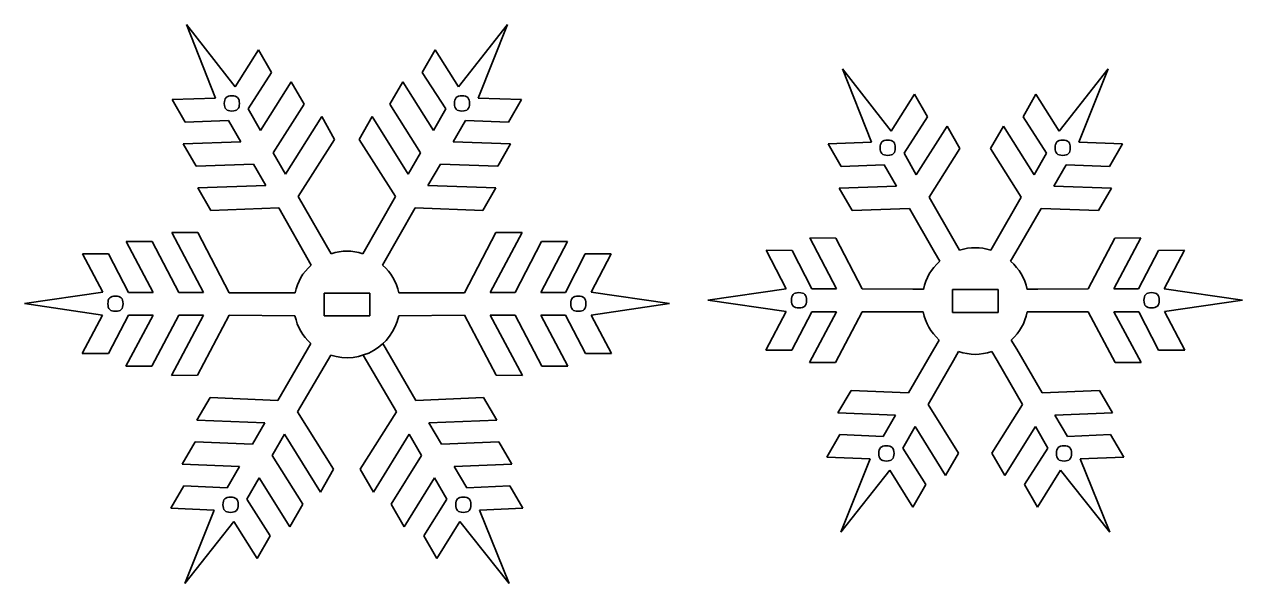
# Model space of a CAD drawing. Header units: centimetres. Extents: x -208 to 206, y -104 to 104.
# Drawn here: x 120.17 to 141.67, y 53.55 to 63.41 of the extents above; entities that cross this region are included whole.
import ezdxf

# ---------------------------------------------------------------- set-up
doc = ezdxf.new("R2010")
doc.units = ezdxf.units.CM
doc.header["$MEASUREMENT"] = 0
doc.layers.add('#Layer 1', color=7, linetype='Continuous')

msp = doc.modelspace()

# ---------------------------------------------------------------- linework, layer by layer
at = {"layer": '#Layer 1', "color": 8, "lineweight": 35}
for points in [[(123.03086, 63.40954), (123.03086, 63.40954), (123.54494, 62.11168), (123.54494, 62.11168)], [(123.03086, 63.40954), (123.03086, 63.40954), (123.89258, 62.31127), (123.89258, 62.31127)], [(128.69358, 63.40954), (128.69358, 63.40954), (127.83185, 62.31127), (127.83185, 62.31127)], [(128.69358, 63.40954), (128.69358, 63.40954), (128.1795, 62.11168), (128.1795, 62.11168)], [(123.89258, 62.31127), (123.89258, 62.31127), (124.3034, 62.9584), (124.3034, 62.9584)], [(124.3034, 62.9584), (124.3034, 62.9584), (124.53233, 62.55946), (124.53233, 62.55946)], [(127.42103, 62.9584), (127.42103, 62.9584), (127.1921, 62.55946), (127.1921, 62.55946)], [(127.83185, 62.31127), (127.83185, 62.31127), (127.42103, 62.9584), (127.42103, 62.9584)], [(124.53233, 62.55946), (124.53233, 62.55946), (124.11927, 61.91815), (124.11927, 61.91815)], [(124.33566, 61.53959), (124.33566, 61.53959), (124.87774, 62.3993), (124.87774, 62.3993)], [(124.87774, 62.3993), (124.87774, 62.3993), (125.10532, 62.0017), (125.10532, 62.0017)], [(126.8467, 62.3993), (126.8467, 62.3993), (126.61911, 62.0017), (126.61911, 62.0017)], [(127.38878, 61.53959), (127.38878, 61.53959), (126.8467, 62.3993), (126.8467, 62.3993)], [(127.1921, 62.55946), (127.1921, 62.55946), (127.60516, 61.91815), (127.60516, 61.91815)], [(123.54494, 62.11168), (123.54494, 62.11168), (122.77908, 62.08301), (122.77908, 62.08301)], [(122.77908, 62.08301), (122.77908, 62.08301), (123.00823, 61.68429), (123.00823, 61.68429)], [(125.10532, 62.0017), (125.10532, 62.0017), (124.56234, 61.14647), (124.56234, 61.14647)], [(126.61911, 62.0017), (126.61911, 62.0017), (127.16209, 61.14647), (127.16209, 61.14647)], [(128.1795, 62.11168), (128.1795, 62.11168), (128.94535, 62.08301), (128.94535, 62.08301)], [(128.94535, 62.08301), (128.94535, 62.08301), (128.7162, 61.68429), (128.7162, 61.68429)], [(123.00823, 61.68429), (123.00823, 61.68429), (123.77028, 61.71789), (123.77028, 61.71789)], [(123.77028, 61.71789), (123.77028, 61.71789), (123.98801, 61.34), (123.98801, 61.34)], [(124.11927, 61.91815), (124.11927, 61.91815), (124.33566, 61.53959), (124.33566, 61.53959)], [(124.77895, 60.76679), (124.77895, 60.76679), (125.41713, 61.78464), (125.41713, 61.78464)], [(125.41713, 61.78464), (125.41713, 61.78464), (125.64583, 61.38256), (125.64583, 61.38256)], [(126.3073, 61.78464), (126.3073, 61.78464), (126.0786, 61.38256), (126.0786, 61.38256)], [(126.94548, 60.76679), (126.94548, 60.76679), (126.3073, 61.78464), (126.3073, 61.78464)], [(127.60516, 61.91815), (127.60516, 61.91815), (127.38878, 61.53959), (127.38878, 61.53959)], [(127.95415, 61.71789), (127.95415, 61.71789), (127.7362, 61.34), (127.7362, 61.34)], [(128.7162, 61.68429), (128.7162, 61.68429), (127.95415, 61.71789), (127.95415, 61.71789)], [(123.98801, 61.34), (123.98801, 61.34), (122.97239, 61.30528), (122.97239, 61.30528)], [(122.97239, 61.30528), (122.97239, 61.30528), (123.2011, 60.90813), (123.2011, 60.90813)], [(125.64583, 61.38256), (125.64583, 61.38256), (125.00452, 60.37367), (125.00452, 60.37367)], [(126.0786, 61.38256), (126.0786, 61.38256), (126.71991, 60.37367), (126.71991, 60.37367)], [(127.7362, 61.34), (127.7362, 61.34), (128.75204, 61.30528), (128.75204, 61.30528)], [(128.75204, 61.30528), (128.75204, 61.30528), (128.52334, 60.90813), (128.52334, 60.90813)], [(124.56234, 61.14647), (124.56234, 61.14647), (124.77895, 60.76679), (124.77895, 60.76679)], [(127.16209, 61.14647), (127.16209, 61.14647), (126.94548, 60.76679), (126.94548, 60.76679)], [(123.2011, 60.90813), (123.2011, 60.90813), (124.21335, 60.94599), (124.21335, 60.94599)], [(124.21335, 60.94599), (124.21335, 60.94599), (124.4322, 60.56765), (124.4322, 60.56765)], [(127.51108, 60.94599), (127.51108, 60.94599), (127.29223, 60.56765), (127.29223, 60.56765)], [(128.52334, 60.90813), (128.52334, 60.90813), (127.51108, 60.94599), (127.51108, 60.94599)], [(124.4322, 60.56765), (124.4322, 60.56765), (123.23134, 60.52957), (123.23134, 60.52957)], [(123.23134, 60.52957), (123.23134, 60.52957), (123.4634, 60.12928), (123.4634, 60.12928)], [(127.29223, 60.56765), (127.29223, 60.56765), (128.4931, 60.52957), (128.4931, 60.52957)], [(128.4931, 60.52957), (128.4931, 60.52957), (128.26103, 60.12928), (128.26103, 60.12928)], [(125.00452, 60.37367), (125.00452, 60.37367), (125.58132, 59.36589), (125.58132, 59.36589)], [(126.71991, 60.37367), (126.71991, 60.37367), (126.14311, 59.36589), (126.14311, 59.36589)], [(123.4634, 60.12928), (123.4634, 60.12928), (124.65799, 60.17476), (124.65799, 60.17476)], [(124.65799, 60.17476), (124.65799, 60.17476), (125.2321, 59.16586), (125.2321, 59.16586)], [(127.06622, 60.17476), (127.06622, 60.17476), (126.4921, 59.16586), (126.4921, 59.16586)], [(128.26103, 60.12928), (128.26103, 60.12928), (127.06622, 60.17476), (127.06622, 60.17476)], [(121.9682, 59.5825), (121.9682, 59.5825), (122.42628, 59.58093), (122.42628, 59.58093)], [(122.44174, 58.68336), (122.44174, 58.68336), (121.9682, 59.5825), (121.9682, 59.5825)], [(122.42628, 59.58093), (122.42628, 59.58093), (122.89556, 58.68314), (122.89556, 58.68314)], [(122.77012, 59.74244), (122.77012, 59.74244), (123.2329, 59.73952), (123.2329, 59.73952)], [(123.33258, 58.6809), (123.33258, 58.6809), (122.77012, 59.74244), (122.77012, 59.74244)], [(123.2329, 59.73952), (123.2329, 59.73952), (123.78596, 58.67956), (123.78596, 58.67956)], [(128.49153, 59.73952), (128.49153, 59.73952), (127.93847, 58.67956), (127.93847, 58.67956)], [(128.39185, 58.6809), (128.39185, 58.6809), (128.95431, 59.74244), (128.95431, 59.74244)], [(128.95431, 59.74244), (128.95431, 59.74244), (128.49153, 59.73952), (128.49153, 59.73952)], [(129.29815, 59.58093), (129.29815, 59.58093), (128.82887, 58.68314), (128.82887, 58.68314)], [(129.2827, 58.68336), (129.2827, 58.68336), (129.75623, 59.5825), (129.75623, 59.5825)], [(129.75623, 59.5825), (129.75623, 59.5825), (129.29815, 59.58093), (129.29815, 59.58093)], [(121.19697, 59.36477), (121.19697, 59.36477), (121.65662, 59.36365), (121.65662, 59.36365)], [(121.55178, 58.6856), (121.55178, 58.6856), (121.19697, 59.36477), (121.19697, 59.36477)], [(121.65662, 59.36365), (121.65662, 59.36365), (122.00561, 58.68516), (122.00561, 58.68516)], [(126.14311, 59.36589), (125.94846, 59.42704), (125.77598, 59.42704), (125.58132, 59.36589)], [(130.06782, 59.36365), (130.06782, 59.36365), (129.71882, 58.68516), (129.71882, 58.68516)], [(130.52746, 59.36477), (130.52746, 59.36477), (130.06782, 59.36365), (130.06782, 59.36365)], [(130.17265, 58.6856), (130.17265, 58.6856), (130.52746, 59.36477), (130.52746, 59.36477)], [(125.2321, 59.16586), (125.07934, 59.0272), (124.99198, 58.8769), (124.94695, 58.67552)], [(126.77748, 58.67552), (126.73246, 58.8769), (126.6451, 59.0272), (126.4921, 59.16586)], [(120.1697, 58.48826), (120.1697, 58.48826), (121.55178, 58.6856), (121.55178, 58.6856)], [(120.1697, 58.48826), (120.1697, 58.48826), (121.55089, 58.28464), (121.55089, 58.28464)], [(122.00561, 58.68516), (122.00561, 58.68516), (122.44174, 58.68336), (122.44174, 58.68336)], [(122.89556, 58.68314), (122.89556, 58.68314), (123.33258, 58.6809), (123.33258, 58.6809)], [(123.78596, 58.67956), (123.78596, 58.67956), (124.94695, 58.67552), (124.94695, 58.67552)], [(126.13012, 58.67216), (126.13012, 58.67216), (125.46036, 58.67216), (125.46036, 58.67216)], [(125.46036, 58.67216), (125.46036, 58.67216), (125.46036, 58.27031), (125.46036, 58.27031)], [(126.26407, 58.67216), (126.26407, 58.67216), (125.59431, 58.67216), (125.59431, 58.67216)], [(126.26407, 58.27031), (126.26407, 58.27031), (126.26407, 58.67216), (126.26407, 58.67216)], [(127.93847, 58.67956), (127.93847, 58.67956), (126.77748, 58.67552), (126.77748, 58.67552)], [(128.82887, 58.68314), (128.82887, 58.68314), (128.39185, 58.6809), (128.39185, 58.6809)], [(129.71882, 58.68516), (129.71882, 58.68516), (129.2827, 58.68336), (129.2827, 58.68336)], [(131.55473, 58.48826), (131.55473, 58.48826), (130.17265, 58.6856), (130.17265, 58.6856)], [(131.55473, 58.48826), (131.55473, 58.48826), (130.17354, 58.28464), (130.17354, 58.28464)], [(121.55089, 58.28464), (121.55089, 58.28464), (121.19271, 57.60704), (121.19271, 57.60704)], [(121.65258, 57.60615), (121.65258, 57.60615), (122.00471, 58.28285), (122.00471, 58.28285)], [(122.44084, 58.28263), (122.44084, 58.28263), (121.96305, 57.38573), (121.96305, 57.38573)], [(122.00471, 58.28285), (122.00471, 58.28285), (122.44084, 58.28263), (122.44084, 58.28263)], [(122.42113, 57.38506), (122.42113, 57.38506), (122.89466, 58.28084), (122.89466, 58.28084)], [(123.33169, 58.28084), (123.33169, 58.28084), (122.7643, 57.22199), (122.7643, 57.22199)], [(122.89466, 58.28084), (122.89466, 58.28084), (123.33169, 58.28084), (123.33169, 58.28084)], [(123.22686, 57.22266), (123.22686, 57.22266), (123.78484, 58.28016), (123.78484, 58.28016)], [(123.78484, 58.28016), (123.78484, 58.28016), (124.94561, 58.273), (124.94561, 58.273)], [(124.94561, 58.273), (124.98929, 58.07117), (125.07575, 57.92042), (125.22785, 57.78064)], [(125.46036, 58.27031), (125.46036, 58.27031), (126.26407, 58.27031), (126.26407, 58.27031)], [(125.57572, 57.57837), (126.10302, 57.40903), (126.66145, 57.73159), (126.77882, 58.273)], [(127.93937, 58.28016), (127.93937, 58.28016), (126.77882, 58.273), (126.77882, 58.273)], [(128.49758, 57.22266), (128.49758, 57.22266), (127.93937, 58.28016), (127.93937, 58.28016)], [(128.39252, 58.28084), (128.39252, 58.28084), (128.96014, 57.22199), (128.96014, 57.22199)], [(128.82977, 58.28084), (128.82977, 58.28084), (128.39252, 58.28084), (128.39252, 58.28084)], [(129.3033, 57.38506), (129.3033, 57.38506), (128.82977, 58.28084), (128.82977, 58.28084)], [(129.71972, 58.28285), (129.71972, 58.28285), (129.28359, 58.28263), (129.28359, 58.28263)], [(129.28359, 58.28263), (129.28359, 58.28263), (129.76138, 57.38573), (129.76138, 57.38573)], [(130.07185, 57.60615), (130.07185, 57.60615), (129.71972, 58.28285), (129.71972, 58.28285)], [(130.17354, 58.28464), (130.17354, 58.28464), (130.53172, 57.60704), (130.53172, 57.60704)], [(124.64366, 56.77735), (124.64366, 56.77735), (125.22785, 57.78064), (125.22785, 57.78064)], [(127.08078, 56.77735), (127.08078, 56.77735), (126.49658, 57.78064), (126.49658, 57.78064)], [(121.19271, 57.60704), (121.19271, 57.60704), (121.65258, 57.60615), (121.65258, 57.60615)], [(124.98906, 56.57664), (124.98906, 56.57664), (125.57572, 57.57837), (125.57572, 57.57837)], [(126.73537, 56.57664), (126.73537, 56.57664), (126.14871, 57.57837), (126.14871, 57.57837)], [(130.53172, 57.60704), (130.53172, 57.60704), (130.07185, 57.60615), (130.07185, 57.60615)], [(121.96305, 57.38573), (121.96305, 57.38573), (122.42113, 57.38506), (122.42113, 57.38506)], [(122.7643, 57.22199), (122.7643, 57.22199), (123.22686, 57.22266), (123.22686, 57.22266)], [(128.96014, 57.22199), (128.96014, 57.22199), (128.49758, 57.22266), (128.49758, 57.22266)], [(129.76138, 57.38573), (129.76138, 57.38573), (129.3033, 57.38506), (129.3033, 57.38506)], [(123.21521, 56.42903), (123.21521, 56.42903), (123.44906, 56.82842), (123.44906, 56.82842)], [(123.44906, 56.82842), (123.44906, 56.82842), (124.64366, 56.77735), (124.64366, 56.77735)], [(128.27537, 56.82842), (128.27537, 56.82842), (127.08078, 56.77735), (127.08078, 56.77735)], [(128.509, 56.42903), (128.509, 56.42903), (128.27537, 56.82842), (128.27537, 56.82842)], [(125.6259, 55.56484), (125.6259, 55.56484), (124.98906, 56.57664), (124.98906, 56.57664)], [(126.09854, 55.56484), (126.09854, 55.56484), (126.73537, 56.57664), (126.73537, 56.57664)], [(124.41585, 56.38557), (124.41585, 56.38557), (123.21521, 56.42903), (123.21521, 56.42903)], [(124.19543, 56.00791), (124.19543, 56.00791), (124.41585, 56.38557), (124.41585, 56.38557)], [(127.30858, 56.38557), (127.30858, 56.38557), (128.509, 56.42903), (128.509, 56.42903)], [(127.529, 56.00791), (127.529, 56.00791), (127.30858, 56.38557), (127.30858, 56.38557)], [(124.54353, 55.80586), (124.54353, 55.80586), (124.7617, 56.18464), (124.7617, 56.18464)], [(124.7617, 56.18464), (124.7617, 56.18464), (125.39518, 55.16365), (125.39518, 55.16365)], [(126.96273, 56.18464), (126.96273, 56.18464), (126.32926, 55.16365), (126.32926, 55.16365)], [(127.1809, 55.80586), (127.1809, 55.80586), (126.96273, 56.18464), (126.96273, 56.18464)], [(122.95268, 55.65444), (122.95268, 55.65444), (123.18318, 56.05047), (123.18318, 56.05047)], [(123.18318, 56.05047), (123.18318, 56.05047), (124.19543, 56.00791), (124.19543, 56.00791)], [(128.54126, 56.05047), (128.54126, 56.05047), (127.529, 56.00791), (127.529, 56.00791)], [(128.77175, 55.65444), (128.77175, 55.65444), (128.54126, 56.05047), (128.54126, 56.05047)], [(125.08225, 54.94816), (125.08225, 54.94816), (124.54353, 55.80586), (124.54353, 55.80586)], [(126.64218, 54.94816), (126.64218, 54.94816), (127.1809, 55.80586), (127.1809, 55.80586)], [(123.9683, 55.61501), (123.9683, 55.61501), (122.95268, 55.65444), (122.95268, 55.65444)], [(123.74855, 55.23824), (123.74855, 55.23824), (123.9683, 55.61501), (123.9683, 55.61501)], [(125.39518, 55.16365), (125.39518, 55.16365), (125.6259, 55.56484), (125.6259, 55.56484)], [(126.32926, 55.16365), (126.32926, 55.16365), (126.09854, 55.56484), (126.09854, 55.56484)], [(127.75614, 55.61501), (127.75614, 55.61501), (128.77175, 55.65444), (128.77175, 55.65444)], [(127.97588, 55.23824), (127.97588, 55.23824), (127.75614, 55.61501), (127.75614, 55.61501)], [(122.75578, 54.87783), (122.75578, 54.87783), (122.98673, 55.2752), (122.98673, 55.2752)], [(122.98673, 55.2752), (122.98673, 55.2752), (123.74855, 55.23824), (123.74855, 55.23824)], [(124.09665, 55.03642), (124.09665, 55.03642), (124.31482, 55.41386), (124.31482, 55.41386)], [(124.31482, 55.41386), (124.31482, 55.41386), (124.85265, 54.55168), (124.85265, 54.55168)], [(127.40961, 55.41386), (127.40961, 55.41386), (126.87178, 54.55168), (126.87178, 54.55168)], [(127.62778, 55.03642), (127.62778, 55.03642), (127.40961, 55.41386), (127.40961, 55.41386)], [(128.7377, 55.2752), (128.7377, 55.2752), (127.97588, 55.23824), (127.97588, 55.23824)], [(128.96865, 54.87783), (128.96865, 54.87783), (128.7377, 55.2752), (128.7377, 55.2752)], [(123.52142, 54.84535), (123.52142, 54.84535), (122.75578, 54.87783), (122.75578, 54.87783)], [(123.00106, 53.54996), (123.00106, 53.54996), (123.52142, 54.84535), (123.52142, 54.84535)], [(124.50657, 54.39309), (124.50657, 54.39309), (124.09665, 55.03642), (124.09665, 55.03642)], [(124.85265, 54.55168), (124.85265, 54.55168), (125.08225, 54.94816), (125.08225, 54.94816)], [(126.87178, 54.55168), (126.87178, 54.55168), (126.64218, 54.94816), (126.64218, 54.94816)], [(127.21786, 54.39309), (127.21786, 54.39309), (127.62778, 55.03642), (127.62778, 55.03642)], [(128.20279, 54.84535), (128.20279, 54.84535), (128.96865, 54.87783), (128.96865, 54.87783)], [(128.72314, 53.54996), (128.72314, 53.54996), (128.20279, 54.84535), (128.20279, 54.84535)], [(123.00106, 53.54996), (123.00106, 53.54996), (123.86794, 54.6442), (123.86794, 54.6442)], [(123.86794, 54.6442), (123.86794, 54.6442), (124.27585, 53.99527), (124.27585, 53.99527)], [(127.85626, 54.6442), (127.85626, 54.6442), (127.44858, 53.99527), (127.44858, 53.99527)], [(128.72314, 53.54996), (128.72314, 53.54996), (127.85626, 54.6442), (127.85626, 54.6442)], [(124.27585, 53.99527), (124.27585, 53.99527), (124.50657, 54.39309), (124.50657, 54.39309)], [(127.44858, 53.99527), (127.44858, 53.99527), (127.21786, 54.39309), (127.21786, 54.39309)]]:
    msp.add_open_spline(points, degree=3, dxfattribs=at)
at = {"layer": '#Layer 1', "color": 91, "lineweight": 35}
for points in [[(134.60606, 62.628), (134.60606, 62.628), (135.12036, 61.33015), (135.12036, 61.33015)], [(134.60606, 62.628), (134.60606, 62.628), (135.46801, 61.52973), (135.46801, 61.52973)], [(139.29572, 62.628), (139.29572, 62.628), (138.43399, 61.52973), (138.43399, 61.52973)], [(139.29572, 62.628), (139.29572, 62.628), (138.78164, 61.33015), (138.78164, 61.33015)], [(135.46801, 61.52973), (135.46801, 61.52973), (135.87882, 62.17664), (135.87882, 62.17664)], [(135.87882, 62.17664), (135.87882, 62.17664), (136.10753, 61.77792), (136.10753, 61.77792)], [(138.02318, 62.17664), (138.02318, 62.17664), (137.79447, 61.77792), (137.79447, 61.77792)], [(138.43399, 61.52973), (138.43399, 61.52973), (138.02318, 62.17664), (138.02318, 62.17664)], [(136.10753, 61.77792), (136.10753, 61.77792), (135.6947, 61.13661), (135.6947, 61.13661)], [(137.79447, 61.77792), (137.79447, 61.77792), (138.2073, 61.13661), (138.2073, 61.13661)], [(135.91108, 60.75805), (135.91108, 60.75805), (136.45294, 61.61776), (136.45294, 61.61776)], [(136.45294, 61.61776), (136.45294, 61.61776), (136.68074, 61.22016), (136.68074, 61.22016)], [(137.44906, 61.61776), (137.44906, 61.61776), (137.22126, 61.22016), (137.22126, 61.22016)], [(137.99092, 60.75805), (137.99092, 60.75805), (137.44906, 61.61776), (137.44906, 61.61776)], [(135.12036, 61.33015), (135.12036, 61.33015), (134.3545, 61.30148), (134.3545, 61.30148)], [(134.3545, 61.30148), (134.3545, 61.30148), (134.58343, 60.90276), (134.58343, 60.90276)], [(138.78164, 61.33015), (138.78164, 61.33015), (139.5475, 61.30148), (139.5475, 61.30148)], [(139.5475, 61.30148), (139.5475, 61.30148), (139.31857, 60.90276), (139.31857, 60.90276)], [(135.6947, 61.13661), (135.6947, 61.13661), (135.91108, 60.75805), (135.91108, 60.75805)], [(136.68074, 61.22016), (136.68074, 61.22016), (136.13777, 60.36493), (136.13777, 60.36493)], [(137.22126, 61.22016), (137.22126, 61.22016), (137.76423, 60.36493), (137.76423, 60.36493)], [(138.2073, 61.13661), (138.2073, 61.13661), (137.99092, 60.75805), (137.99092, 60.75805)], [(134.58343, 60.90276), (134.58343, 60.90276), (135.3457, 60.93613), (135.3457, 60.93613)], [(135.3457, 60.93613), (135.3457, 60.93613), (135.56343, 60.55847), (135.56343, 60.55847)], [(138.5563, 60.93613), (138.5563, 60.93613), (138.33834, 60.55847), (138.33834, 60.55847)], [(139.31857, 60.90276), (139.31857, 60.90276), (138.5563, 60.93613), (138.5563, 60.93613)], [(135.56343, 60.55847), (135.56343, 60.55847), (134.54782, 60.52375), (134.54782, 60.52375)], [(134.54782, 60.52375), (134.54782, 60.52375), (134.77652, 60.1266), (134.77652, 60.1266)], [(138.33834, 60.55847), (138.33834, 60.55847), (139.35418, 60.52375), (139.35418, 60.52375)], [(139.35418, 60.52375), (139.35418, 60.52375), (139.12548, 60.1266), (139.12548, 60.1266)], [(136.13777, 60.36493), (136.13777, 60.36493), (136.57994, 59.59191), (136.57994, 59.59191)], [(137.76423, 60.36493), (137.76423, 60.36493), (137.32206, 59.59191), (137.32206, 59.59191)], [(134.77652, 60.1266), (134.77652, 60.1266), (135.78878, 60.16445), (135.78878, 60.16445)], [(135.78878, 60.16445), (135.78878, 60.16445), (136.23342, 59.393), (136.23342, 59.393)], [(138.11322, 60.16445), (138.11322, 60.16445), (137.66858, 59.393), (137.66858, 59.393)], [(139.12548, 60.1266), (139.12548, 60.1266), (138.11322, 60.16445), (138.11322, 60.16445)], [(134.03015, 59.64388), (134.03015, 59.64388), (134.48823, 59.64231), (134.48823, 59.64231)], [(134.50369, 58.74474), (134.50369, 58.74474), (134.03015, 59.64388), (134.03015, 59.64388)], [(134.48823, 59.64231), (134.48823, 59.64231), (134.95751, 58.74452), (134.95751, 58.74452)], [(136.57994, 59.59191), (136.57994, 59.59191), (136.67358, 59.42839), (136.67358, 59.42839)], [(137.32206, 59.59191), (137.32206, 59.59191), (137.22842, 59.42839), (137.22842, 59.42839)], [(139.41354, 59.64231), (139.41354, 59.64231), (138.94449, 58.74452), (138.94449, 58.74452)], [(139.39831, 58.74474), (139.39831, 58.74474), (139.87185, 59.64388), (139.87185, 59.64388)], [(139.87185, 59.64388), (139.87185, 59.64388), (139.41354, 59.64231), (139.41354, 59.64231)], [(133.25892, 59.42615), (133.25892, 59.42615), (133.71857, 59.4248), (133.71857, 59.4248)], [(133.61396, 58.74676), (133.61396, 58.74676), (133.25892, 59.42615), (133.25892, 59.42615)], [(133.71857, 59.4248), (133.71857, 59.4248), (134.06778, 58.74653), (134.06778, 58.74653)], [(136.23342, 59.393), (136.23342, 59.393), (136.32638, 59.23216), (136.32638, 59.23216)], [(137.22842, 59.42839), (137.03623, 59.48775), (136.86577, 59.48775), (136.67358, 59.42839)], [(137.66858, 59.393), (137.66858, 59.393), (137.57562, 59.23216), (137.57562, 59.23216)], [(140.18321, 59.4248), (140.18321, 59.4248), (139.83422, 58.74653), (139.83422, 58.74653)], [(140.64308, 59.42615), (140.64308, 59.42615), (140.18321, 59.4248), (140.18321, 59.4248)], [(140.28804, 58.74676), (140.28804, 58.74676), (140.64308, 59.42615), (140.64308, 59.42615)], [(136.32638, 59.23216), (136.17025, 59.09261), (136.08132, 58.94119), (136.03562, 58.73668)], [(137.86638, 58.73668), (137.82068, 58.94119), (137.73175, 59.09261), (137.57562, 59.23216)], [(132.23166, 58.54964), (132.23166, 58.54964), (133.61396, 58.74676), (133.61396, 58.74676)], [(134.06778, 58.74653), (134.06778, 58.74653), (134.50369, 58.74474), (134.50369, 58.74474)], [(134.95751, 58.74452), (134.95751, 58.74452), (135.84791, 58.74071), (135.84791, 58.74071)], [(135.84791, 58.74071), (135.84791, 58.74071), (136.03652, 58.74026), (136.03652, 58.74026)], [(137.21902, 58.73354), (137.21902, 58.73354), (136.54903, 58.73354), (136.54903, 58.73354)], [(136.54903, 58.73354), (136.54903, 58.73354), (136.54903, 58.33168), (136.54903, 58.33168)], [(137.35297, 58.73354), (137.35297, 58.73354), (136.68298, 58.73354), (136.68298, 58.73354)], [(137.35297, 58.33168), (137.35297, 58.33168), (137.35297, 58.73354), (137.35297, 58.73354)], [(138.05409, 58.74071), (138.05409, 58.74071), (137.86548, 58.74026), (137.86548, 58.74026)], [(138.94449, 58.74452), (138.94449, 58.74452), (138.05409, 58.74071), (138.05409, 58.74071)], [(139.83422, 58.74653), (139.83422, 58.74653), (139.39831, 58.74474), (139.39831, 58.74474)], [(141.67012, 58.54964), (141.67012, 58.54964), (140.28804, 58.74676), (140.28804, 58.74676)], [(132.23166, 58.54964), (132.23166, 58.54964), (133.61284, 58.34602), (133.61284, 58.34602)], [(141.67012, 58.54964), (141.67012, 58.54964), (140.28916, 58.34602), (140.28916, 58.34602)], [(133.61284, 58.34602), (133.61284, 58.34602), (133.25489, 57.66842), (133.25489, 57.66842)], [(133.71454, 57.66752), (133.71454, 57.66752), (134.06666, 58.34423), (134.06666, 58.34423)], [(134.50279, 58.34378), (134.50279, 58.34378), (134.025, 57.44688), (134.025, 57.44688)], [(134.06666, 58.34423), (134.06666, 58.34423), (134.50279, 58.34378), (134.50279, 58.34378)], [(134.48308, 57.44644), (134.48308, 57.44644), (134.95662, 58.34199), (134.95662, 58.34199)], [(134.95662, 58.34199), (134.95662, 58.34199), (135.84702, 58.34154), (135.84702, 58.34154)], [(135.84702, 58.34154), (135.84702, 58.34154), (136.03294, 58.34154), (136.03294, 58.34154)], [(136.03294, 58.34154), (136.07527, 58.1377), (136.16129, 57.9856), (136.31406, 57.84448)], [(136.54903, 58.33168), (136.54903, 58.33168), (137.35297, 58.33168), (137.35297, 58.33168)], [(137.58794, 57.84448), (137.74071, 57.9856), (137.82673, 58.1377), (137.86906, 58.34154)], [(138.05498, 58.34154), (138.05498, 58.34154), (137.86906, 58.34154), (137.86906, 58.34154)], [(138.94538, 58.34199), (138.94538, 58.34199), (138.05498, 58.34154), (138.05498, 58.34154)], [(139.41892, 57.44644), (139.41892, 57.44644), (138.94538, 58.34199), (138.94538, 58.34199)], [(139.83534, 58.34423), (139.83534, 58.34423), (139.39921, 58.34378), (139.39921, 58.34378)], [(139.39921, 58.34378), (139.39921, 58.34378), (139.877, 57.44688), (139.877, 57.44688)], [(140.18746, 57.66752), (140.18746, 57.66752), (139.83534, 58.34423), (139.83534, 58.34423)], [(140.28916, 58.34602), (140.28916, 58.34602), (140.64711, 57.66842), (140.64711, 57.66842)], [(136.21908, 57.68141), (136.21908, 57.68141), (136.31406, 57.84448), (136.31406, 57.84448)], [(137.68292, 57.68141), (137.68292, 57.68141), (137.58794, 57.84448), (137.58794, 57.84448)], [(133.25489, 57.66842), (133.25489, 57.66842), (133.71454, 57.66752), (133.71454, 57.66752)], [(135.77086, 56.9122), (135.77086, 56.9122), (136.21908, 57.68141), (136.21908, 57.68141)], [(136.56449, 57.48093), (136.56449, 57.48093), (136.65745, 57.64199), (136.65745, 57.64199)], [(136.65745, 57.64199), (136.86151, 57.57479), (137.04049, 57.57479), (137.24455, 57.64199)], [(137.33751, 57.48093), (137.33751, 57.48093), (137.24455, 57.64199), (137.24455, 57.64199)], [(138.13114, 56.9122), (138.13114, 56.9122), (137.68292, 57.68141), (137.68292, 57.68141)], [(140.64711, 57.66842), (140.64711, 57.66842), (140.18746, 57.66752), (140.18746, 57.66752)], [(134.025, 57.44688), (134.025, 57.44688), (134.48308, 57.44644), (134.48308, 57.44644)], [(136.11873, 56.71015), (136.11873, 56.71015), (136.56449, 57.48093), (136.56449, 57.48093)], [(137.78305, 56.71015), (137.78305, 56.71015), (137.33751, 57.48093), (137.33751, 57.48093)], [(139.877, 57.44688), (139.877, 57.44688), (139.41892, 57.44644), (139.41892, 57.44644)], [(134.5281, 56.55872), (134.5281, 56.55872), (134.7586, 56.95476), (134.7586, 56.95476)], [(134.7586, 56.95476), (134.7586, 56.95476), (135.77086, 56.9122), (135.77086, 56.9122)], [(139.1434, 56.95476), (139.1434, 56.95476), (138.13114, 56.9122), (138.13114, 56.9122)], [(139.3739, 56.55872), (139.3739, 56.55872), (139.1434, 56.95476), (139.1434, 56.95476)], [(135.54372, 56.5193), (135.54372, 56.5193), (134.5281, 56.55872), (134.5281, 56.55872)], [(136.65767, 55.85223), (136.65767, 55.85223), (136.11873, 56.71015), (136.11873, 56.71015)], [(137.2441, 55.85223), (137.2441, 55.85223), (137.78305, 56.71015), (137.78305, 56.71015)], [(138.35828, 56.5193), (138.35828, 56.5193), (139.3739, 56.55872), (139.3739, 56.55872)], [(135.32398, 56.14253), (135.32398, 56.14253), (135.54372, 56.5193), (135.54372, 56.5193)], [(138.57802, 56.14253), (138.57802, 56.14253), (138.35828, 56.5193), (138.35828, 56.5193)], [(134.33121, 55.78189), (134.33121, 55.78189), (134.56215, 56.17949), (134.56215, 56.17949)], [(134.56215, 56.17949), (134.56215, 56.17949), (135.32398, 56.14253), (135.32398, 56.14253)], [(135.67207, 55.94048), (135.67207, 55.94048), (135.89025, 56.31815), (135.89025, 56.31815)], [(135.89025, 56.31815), (135.89025, 56.31815), (136.42807, 55.45575), (136.42807, 55.45575)], [(138.01175, 56.31815), (138.01175, 56.31815), (137.47393, 55.45575), (137.47393, 55.45575)], [(138.22993, 55.94048), (138.22993, 55.94048), (138.01175, 56.31815), (138.01175, 56.31815)], [(139.33985, 56.17949), (139.33985, 56.17949), (138.57802, 56.14253), (138.57802, 56.14253)], [(139.57079, 55.78189), (139.57079, 55.78189), (139.33985, 56.17949), (139.33985, 56.17949)], [(136.08199, 55.29716), (136.08199, 55.29716), (135.67207, 55.94048), (135.67207, 55.94048)], [(137.82001, 55.29716), (137.82001, 55.29716), (138.22993, 55.94048), (138.22993, 55.94048)], [(135.09684, 55.74964), (135.09684, 55.74964), (134.33121, 55.78189), (134.33121, 55.78189)], [(134.57649, 54.45424), (134.57649, 54.45424), (135.09684, 55.74964), (135.09684, 55.74964)], [(136.42807, 55.45575), (136.42807, 55.45575), (136.65767, 55.85223), (136.65767, 55.85223)], [(137.47393, 55.45575), (137.47393, 55.45575), (137.2441, 55.85223), (137.2441, 55.85223)], [(138.80516, 55.74964), (138.80516, 55.74964), (139.57079, 55.78189), (139.57079, 55.78189)], [(139.32551, 54.45424), (139.32551, 54.45424), (138.80516, 55.74964), (138.80516, 55.74964)], [(134.57649, 54.45424), (134.57649, 54.45424), (135.44337, 55.54848), (135.44337, 55.54848)], [(135.44337, 55.54848), (135.44337, 55.54848), (135.85127, 54.89956), (135.85127, 54.89956)], [(138.45841, 55.54848), (138.45841, 55.54848), (138.05073, 54.89956), (138.05073, 54.89956)], [(139.32551, 54.45424), (139.32551, 54.45424), (138.45841, 55.54848), (138.45841, 55.54848)], [(135.85127, 54.89956), (135.85127, 54.89956), (136.08199, 55.29716), (136.08199, 55.29716)], [(138.05073, 54.89956), (138.05073, 54.89956), (137.82001, 55.29716), (137.82001, 55.29716)]]:
    msp.add_open_spline(points, degree=3, dxfattribs=at)
at = {"layer": '#Layer 1', "color": 8, "lineweight": 35}
for points in [[(123.96538, 62.01514), (123.96538, 62.10989), (123.92618, 62.14909), (123.83143, 62.14909), (123.83143, 62.14909), (123.73668, 62.14909), (123.69748, 62.10989), (123.69748, 62.01514), (123.69748, 62.01514), (123.69748, 61.92039), (123.73668, 61.88119), (123.83143, 61.88119), (123.83143, 61.88119), (123.92618, 61.88119), (123.96538, 61.92039), (123.96538, 62.01514)], [(128.02673, 62.01514), (128.02673, 62.10989), (127.98753, 62.14909), (127.89278, 62.14909), (127.89278, 62.14909), (127.79802, 62.14909), (127.75905, 62.10989), (127.75905, 62.01514), (127.75905, 62.01514), (127.75905, 61.92039), (127.79802, 61.88119), (127.89278, 61.88119), (127.89278, 61.88119), (127.98753, 61.88119), (128.02673, 61.92039), (128.02673, 62.01514)], [(121.91175, 58.48445), (121.91175, 58.5792), (121.87255, 58.61863), (121.7778, 58.61863), (121.7778, 58.61863), (121.68305, 58.61863), (121.64385, 58.5792), (121.64385, 58.48445), (121.64385, 58.48445), (121.64385, 58.38992), (121.68305, 58.3505), (121.7778, 58.3505), (121.7778, 58.3505), (121.87255, 58.3505), (121.91175, 58.38992), (121.91175, 58.48445)], [(130.08058, 58.48445), (130.08058, 58.5792), (130.04138, 58.61863), (129.94663, 58.61863), (129.94663, 58.61863), (129.85188, 58.61863), (129.81268, 58.5792), (129.81268, 58.48445), (129.81268, 58.48445), (129.81268, 58.38992), (129.85188, 58.3505), (129.94663, 58.3505), (129.94663, 58.3505), (130.04138, 58.3505), (130.08058, 58.38992), (130.08058, 58.48445)], [(123.94231, 54.94077), (123.94231, 55.03552), (123.90311, 55.07472), (123.80836, 55.07472), (123.80836, 55.07472), (123.71361, 55.07472), (123.67441, 55.03552), (123.67441, 54.94077), (123.67441, 54.94077), (123.67441, 54.84602), (123.71361, 54.8066), (123.80836, 54.8066), (123.80836, 54.8066), (123.90311, 54.8066), (123.94231, 54.84602), (123.94231, 54.94077)], [(128.0498, 54.94077), (128.0498, 55.03552), (128.0106, 55.07472), (127.91585, 55.07472), (127.91585, 55.07472), (127.82132, 55.07472), (127.7819, 55.03552), (127.7819, 54.94077), (127.7819, 54.94077), (127.7819, 54.84602), (127.82132, 54.8066), (127.91585, 54.8066), (127.91585, 54.8066), (128.0106, 54.8066), (128.0498, 54.84602), (128.0498, 54.94077)]]:
    msp.add_open_spline(points, degree=3, knots=[0, 0, 0, 0, 0.2, 0.2, 0.2, 0.2, 0.4, 0.4, 0.4, 0.4, 0.6, 0.6, 0.6, 0.6, 1, 1, 1, 1], dxfattribs=at)
at = {"layer": '#Layer 1', "color": 91, "lineweight": 35}
for points in [[(135.54081, 61.2336), (135.54081, 61.32836), (135.50161, 61.36756), (135.40686, 61.36756), (135.40686, 61.36756), (135.3121, 61.36756), (135.2729, 61.32836), (135.2729, 61.2336), (135.2729, 61.2336), (135.2729, 61.13885), (135.3121, 61.09965), (135.40686, 61.09965), (135.40686, 61.09965), (135.50161, 61.09965), (135.54081, 61.13885), (135.54081, 61.2336)], [(138.6291, 61.2336), (138.6291, 61.32836), (138.5899, 61.36756), (138.49514, 61.36756), (138.49514, 61.36756), (138.40039, 61.36756), (138.36119, 61.32836), (138.36119, 61.2336), (138.36119, 61.2336), (138.36119, 61.13885), (138.40039, 61.09965), (138.49514, 61.09965), (138.49514, 61.09965), (138.5899, 61.09965), (138.6291, 61.13885), (138.6291, 61.2336)], [(133.9737, 58.54583), (133.9737, 58.64058), (133.9345, 58.67978), (133.83975, 58.67978), (133.83975, 58.67978), (133.745, 58.67978), (133.7058, 58.64058), (133.7058, 58.54583), (133.7058, 58.54583), (133.7058, 58.45108), (133.745, 58.41188), (133.83975, 58.41188), (133.83975, 58.41188), (133.9345, 58.41188), (133.9737, 58.45108), (133.9737, 58.54583)], [(140.1962, 58.54583), (140.1962, 58.64058), (140.157, 58.67978), (140.06225, 58.67978), (140.06225, 58.67978), (139.9675, 58.67978), (139.9283, 58.64058), (139.9283, 58.54583), (139.9283, 58.54583), (139.9283, 58.45108), (139.9675, 58.41188), (140.06225, 58.41188), (140.06225, 58.41188), (140.157, 58.41188), (140.1962, 58.45108), (140.1962, 58.54583)], [(135.51774, 55.84484), (135.51774, 55.93959), (135.47854, 55.97879), (135.38378, 55.97879), (135.38378, 55.97879), (135.28903, 55.97879), (135.24983, 55.93959), (135.24983, 55.84484), (135.24983, 55.84484), (135.24983, 55.75008), (135.28903, 55.71088), (135.38378, 55.71088), (135.38378, 55.71088), (135.47854, 55.71088), (135.51774, 55.75008), (135.51774, 55.84484)], [(138.65217, 55.84484), (138.65217, 55.93959), (138.61274, 55.97879), (138.51822, 55.97879), (138.51822, 55.97879), (138.42346, 55.97879), (138.38404, 55.93959), (138.38404, 55.84484), (138.38404, 55.84484), (138.38404, 55.75008), (138.42346, 55.71088), (138.51822, 55.71088), (138.51822, 55.71088), (138.61274, 55.71088), (138.65217, 55.75008), (138.65217, 55.84484)]]:
    msp.add_open_spline(points, degree=3, knots=[0, 0, 0, 0, 0.2, 0.2, 0.2, 0.2, 0.4, 0.4, 0.4, 0.4, 0.6, 0.6, 0.6, 0.6, 1, 1, 1, 1], dxfattribs=at)

doc.saveas('drawing.dxf')
